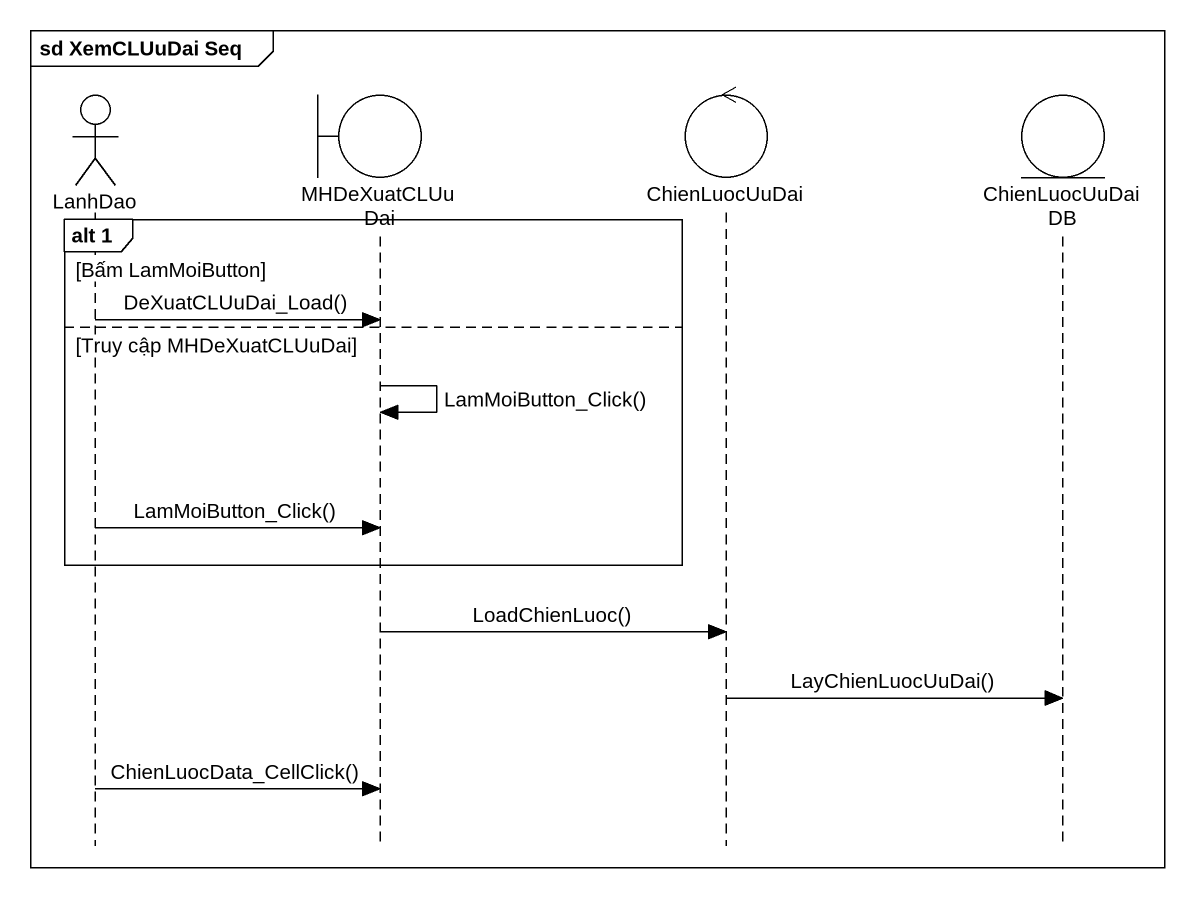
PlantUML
@startuml
mainframe sd XemCLUuDai Seq
hide footbox
actor LanhDao
boundary MHDeXuatCLUuDai
control ChienLuocUuDai
entity ChienLuocUuDaiDB

group alt 1 [Bấm LamMoiButton]
  LanhDao -> MHDeXuatCLUuDai : DeXuatCLUuDai_Load()
else Truy cập MHDeXuatCLUuDai
  MHDeXuatCLUuDai -> MHDeXuatCLUuDai : LamMoiButton_Click()
  LanhDao -> MHDeXuatCLUuDai : LamMoiButton_Click()
end
MHDeXuatCLUuDai -> ChienLuocUuDai : LoadChienLuoc()
ChienLuocUuDai -> ChienLuocUuDaiDB : LayChienLuocUuDai()
LanhDao -> MHDeXuatCLUuDai : ChienLuocData_CellClick()
@enduml
